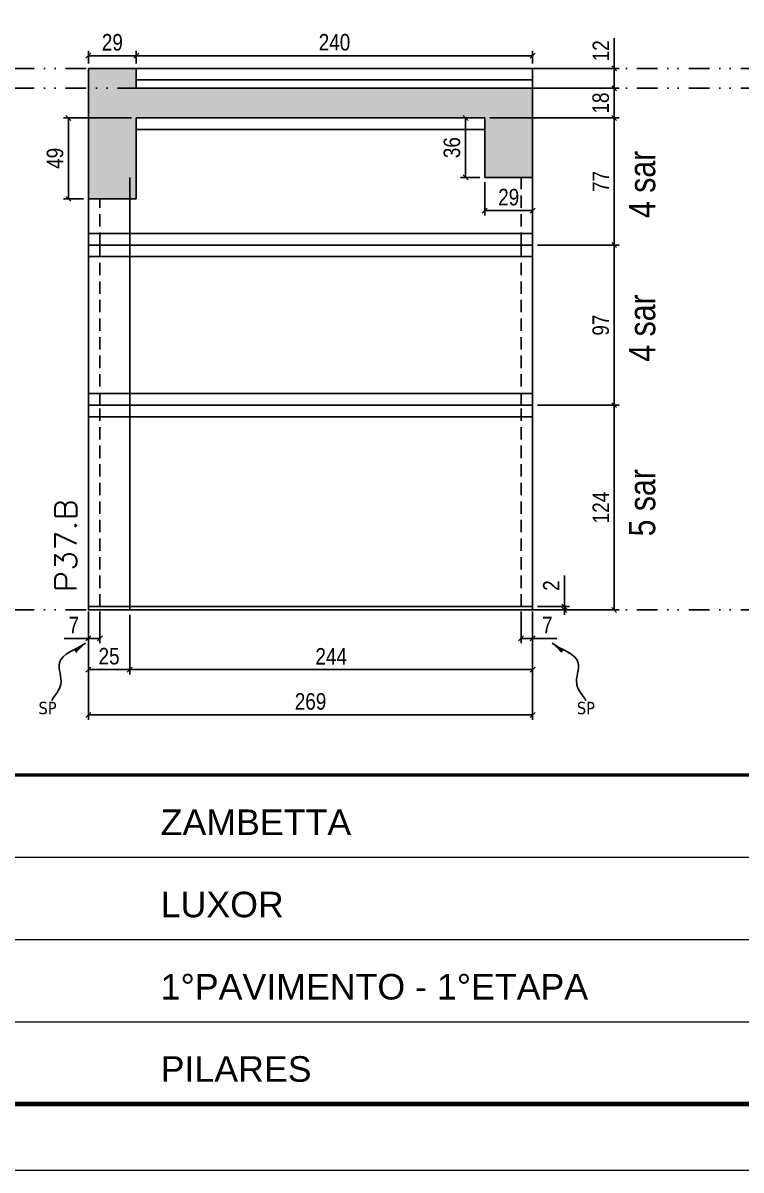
# Model space of a CAD drawing. Extents: x 14400 to 24104, y -21631 to 6985.
# Drawn here: x 18199 to 18634, y -3254 to -2559 of the extents above; entities that cross this region are included whole.
import ezdxf

# ---------------------------------------------------------------- set-up
doc = ezdxf.new("R2010")
doc.units = 0
for name, pattern in [('CONTINUO', [0]), ('DASHED', [0.75, 0.5, -0.25]), ('DIVIDE2', [0.625, 0.25, -0.125, 0, -0.125, 0, -0.125]), ('HIDDEN', [0.375, 0.25, -0.125])]:
    doc.linetypes.add(name, pattern=pattern)
for name, color, linetype in [('COTA', 241, 'Continuous'), ('NOMENCLATURA', 7, 'Continuous'), ('Nível', 160, 'Continuous'), ('Painéis', 200, 'Continuous'), ('SARR_2.2x7', 40, 'Continuous'), ('texto', 7, 'Continuous')]:
    doc.layers.add(name, color=color, linetype=linetype)
for name, color, linetype, lineweight in [('Folhas', 255, 'Continuous', 9), ('SARRAFO DE PRESSAO', 251, 'DASHED', 9), ('Texto Seção', 7, 'Continuous', 15)]:
    doc.layers.add(name, color=color, linetype=linetype, lineweight=lineweight)
doc.styles.add('ARIAL', font='arial.ttf')
doc.styles.add('ARIAL_NARROW', font='ARIALN.TTF', dxfattribs={"height": 0.2})
doc.styles.add('COTA TECNICA', font='techl___.ttf', dxfattribs={"height": 10})
doc.styles.add('COTA TECNICA-50', font='techl___.ttf', dxfattribs={"height": 10})
doc.styles.add('REGUA-120', font='ROMANS.shx', dxfattribs={"height": 15})
doc.styles.get("Standard").update_dxf_attribs({"font": 'arial.ttf'})
doc.dimstyles.new('COTA PAINEL-50', dxfattribs={"dimtxt": 10, "dimasz": 3, "dimexe": 3, "dimexo": 3, "dimgap": 3, "dimtad": 1, "dimdec": 1, "dimzin": 12, "dimdsep": 46, "dimtxsty": 'COTA TECNICA-50', "dimblk1": 'OBLIQUE', "dimblk2": 'OBLIQUE', "dimsah": 1, "dimcen": 0.9, "dimclrd": 4, "dimclre": 4, "dimclrt": 240, "dimadec": 1, "dimazin": 3, "dimtfac": 1, "dimtdec": 1, "dimtmove": 0, "dimatfit": 3, "dimfxl": 1, "dimtolj": 1, "dimtzin": 12, "dimarcsym": 0})
doc.dimstyles.new('PAINEL', dxfattribs={"dimtxt": 10, "dimasz": 3, "dimexe": 3, "dimexo": 3, "dimgap": 3, "dimtad": 1, "dimdec": 1, "dimzin": 12, "dimdsep": 46, "dimtxsty": 'COTA TECNICA', "dimblk1": 'OBLIQUE', "dimblk2": 'OBLIQUE', "dimsah": 1, "dimcen": 0.9, "dimclrd": 4, "dimclre": 4, "dimclrt": 240, "dimadec": 1, "dimazin": 3, "dimtfac": 1, "dimtdec": 1, "dimtmove": 0, "dimatfit": 3, "dimfxl": 1, "dimtolj": 1, "dimtzin": 12, "dimarcsym": 0})
doc.dimstyles.get("Standard").update_dxf_attribs({"dimtxt": 0.18, "dimasz": 0.18, "dimexe": 0.18, "dimexo": 0.0625, "dimgap": 0.09, "dimtad": 0, "dimtih": 1, "dimtoh": 1, "dimdec": 4, "dimzin": 0, "dimdsep": 46, "dimtxsty": 'Standard', "dimcen": 0.09, "dimadec": 0, "dimazin": 0, "dimtfac": 1, "dimtdec": 4, "dimtofl": 0, "dimtmove": 0, "dimatfit": 3, "dimfxl": 1, "dimtolj": 1, "dimtzin": 0, "dimarcsym": 0})

# ---------------------------------------------------------------- blocks, each defined once
blk = doc.blocks.new('9999999999')
at = {"color": 30, "linetype": 'CONTINUO'}
for p, q in [((98564.56, 34379.64), (99583.98, 34379.64)), ((98564.56, 34329.83), (99487.98, 34329.83)), ((98564.56, 34280.02), (99487.98, 34280.02))]:
    blk.add_line(p, q, dxfattribs=at)
at = {"color": 30, "linetype": 'CONTINUO', "const_width": 2}
blk.add_lwpolyline([(99583.98, 34230.21), (99583.98, 34414.45, 0.414214), (99568.98, 34429.45), (98228.98, 34429.45, 0.414214), (98213.98, 34414.45), (98213.98, 34245.21, 0.414214), (98228.98, 34230.21), (99583.98, 34230.21)], format="xyb", dxfattribs=at)
at = {"layer": 'Folhas'}
blk.add_lwpolyline([(98138.98, 34190.21), (99623.98, 34190.21), (99623.98, 35240.21), (98138.98, 35240.21)], close=True, dxfattribs=at)
at = {"layer": 'Folhas', "color": 30, "const_width": 3}
blk.add_lwpolyline([(98213.98, 34230.21), (99583.98, 34230.21), (99583.98, 35200.21), (98213.98, 35200.21)], close=True, dxfattribs=at)
at = {"color": 7, "linetype": 'Continuous', "ltscale": 5, "style": 'ARIAL'}
for s, height, p in [('ZAMBETTA', 15.483, (98837.68, 34393.13)), ('LUXOR', 15.483, (98837.68, 34343.32)), ('1°PAVIMENTO - 1°ETAPA', 15.4829, (98837.68, 34293.51)), ('PILARES', 15.483, (98837.68, 34243.7))]:
    blk.add_text(s, height=height, dxfattribs=at).set_placement(p)
blk = doc.blocks.new('_Oblique')
at = {"color": 0, "linetype": 'ByBlock', "lineweight": -2}
blk.add_line((-0.5, -0.5), (0.5, 0.5), dxfattribs=at)
blk = doc.blocks.new('*D1866')
at = {"layer": 'COTA', "color": 4, "lineweight": -2, "transparency": 16777216}
for p, q in [((18238.41, -2915.59), (18238.41, -2981.21)), ((18507.41, -2915.59), (18507.41, -2981.21)), ((18507.41, -2978.21), (18238.41, -2978.21))]:
    blk.add_line(p, q, dxfattribs=at)
at = {"layer": 'Defpoints', "color": 0, "transparency": 16777216}
for p in [(18238.41, -2912.59), (18507.41, -2912.59), (18238.41, -2978.21)]:
    blk.add_point(p, dxfattribs=at)
at = {"layer": 'COTA', "color": 4, "lineweight": -2, "transparency": 16777216, "xscale": 3, "yscale": 3, "zscale": 3, "rotation": 180}
blk.add_blockref('_Oblique', (18238.41, -2978.21), dxfattribs=at)
at = {"layer": 'COTA', "color": 4, "lineweight": -2, "transparency": 16777216, "xscale": 3, "yscale": 3, "zscale": 3}
blk.add_blockref('_Oblique', (18507.41, -2978.21), dxfattribs=at)
at = {"layer": 'COTA', "color": 240, "transparency": 16777216, "insert": (18372.91, -2970.08), "char_height": 10, "attachment_point": 5, "style": 'COTA TECNICA'}
blk.add_mtext('\\A1;269', dxfattribs=at)
blk = doc.blocks.new('*D1867')
at = {"layer": 'COTA', "color": 4, "lineweight": -2, "transparency": 16777216}
for p, q in [((18500.41, -2915.59), (18500.41, -2934.83)), ((18507.41, -2917.59), (18507.41, -2934.83)), ((18500.41, -2931.83), (18507.41, -2931.83)), ((18507.41, -2931.83), (18522.15, -2931.83))]:
    blk.add_line(p, q, dxfattribs=at)
at = {"layer": 'Defpoints', "color": 0, "transparency": 16777216}
for p in [(18500.41, -2912.59), (18507.41, -2914.59), (18507.41, -2931.83)]:
    blk.add_point(p, dxfattribs=at)
at = {"layer": 'COTA', "color": 4, "lineweight": -2, "transparency": 16777216, "xscale": 3, "yscale": 3, "zscale": 3, "rotation": 180}
blk.add_blockref('_Oblique', (18500.41, -2931.83), dxfattribs=at)
at = {"layer": 'COTA', "color": 4, "lineweight": -2, "transparency": 16777216, "xscale": 3, "yscale": 3, "zscale": 3}
blk.add_blockref('_Oblique', (18507.41, -2931.83), dxfattribs=at)
at = {"layer": 'COTA', "color": 240, "transparency": 16777216, "insert": (18516.28, -2923.76), "char_height": 10, "attachment_point": 5, "style": 'COTA TECNICA-50'}
blk.add_mtext('\\A1;7', dxfattribs=at)
blk = doc.blocks.new('*D1868')
at = {"layer": 'COTA', "color": 4, "lineweight": -2, "transparency": 16777216}
for p, q in [((18238.41, -2917.59), (18238.41, -2934.83)), ((18245.41, -2915.59), (18245.41, -2934.83)), ((18238.41, -2931.83), (18223.68, -2931.83)), ((18245.41, -2931.83), (18238.41, -2931.83))]:
    blk.add_line(p, q, dxfattribs=at)
at = {"layer": 'Defpoints', "color": 0, "transparency": 16777216}
for p in [(18238.41, -2914.59), (18245.41, -2912.59), (18238.41, -2931.83)]:
    blk.add_point(p, dxfattribs=at)
at = {"layer": 'COTA', "color": 4, "lineweight": -2, "transparency": 16777216, "xscale": 3, "yscale": 3, "zscale": 3, "rotation": 180}
blk.add_blockref('_Oblique', (18238.41, -2931.83), dxfattribs=at)
at = {"layer": 'COTA', "color": 4, "lineweight": -2, "transparency": 16777216, "xscale": 3, "yscale": 3, "zscale": 3}
blk.add_blockref('_Oblique', (18245.41, -2931.83), dxfattribs=at)
at = {"layer": 'COTA', "color": 240, "transparency": 16777216, "insert": (18229.55, -2923.76), "char_height": 10, "attachment_point": 5, "style": 'COTA TECNICA-50'}
blk.add_mtext('\\A1;7', dxfattribs=at)
blk = doc.blocks.new('*D1869')
at = {"layer": 'COTA', "color": 4, "lineweight": -2, "transparency": 16777216}
for p, q in [((18526.67, -2912.59), (18526.67, -2893.79)), ((18510.41, -2912.59), (18529.67, -2912.59)), ((18510.41, -2914.59), (18529.67, -2914.59)), ((18526.67, -2914.59), (18526.67, -2912.59)), ((18526.67, -2914.59), (18526.67, -2917.59))]:
    blk.add_line(p, q, dxfattribs=at)
at = {"layer": 'Defpoints', "color": 0, "transparency": 16777216}
for p in [(18507.41, -2912.59), (18507.41, -2914.59), (18526.67, -2914.59)]:
    blk.add_point(p, dxfattribs=at)
at = {"layer": 'COTA', "color": 4, "lineweight": -2, "transparency": 16777216, "xscale": 3, "yscale": 3, "zscale": 3}
for p, rotation in [((18526.67, -2912.59), 270), ((18526.67, -2914.59), 90)]:
    blk.add_blockref('_Oblique', p, dxfattribs=dict(at, rotation=rotation))
at = {"layer": 'COTA', "color": 240, "transparency": 16777216, "insert": (18518.67, -2899.84), "char_height": 10, "attachment_point": 5, "rotation": 90, "style": 'COTA TECNICA-50'}
blk.add_mtext('\\A1;2', dxfattribs=at)
blk = doc.blocks.new('*D1870')
at = {"layer": 'COTA', "color": 4, "linetype": 'ByBlock', "lineweight": -2, "transparency": 16777216}
for p, q in [((18510.41, -2790.59), (18559.78, -2790.59)), ((18556.78, -2914.59), (18556.78, -2790.59)), ((18510.41, -2914.59), (18559.78, -2914.59))]:
    blk.add_line(p, q, dxfattribs=at)
at = {"layer": 'Defpoints', "color": 0, "linetype": 'ByBlock', "transparency": 16777216}
for p in [(18507.41, -2790.59), (18556.78, -2790.59), (18507.41, -2914.59)]:
    blk.add_point(p, dxfattribs=at)
at = {"layer": 'COTA', "color": 4, "linetype": 'ByBlock', "lineweight": -2, "transparency": 16777216, "xscale": 3, "yscale": 3, "zscale": 3}
for p, rotation in [((18556.78, -2790.59), 90), ((18556.78, -2914.59), 270)]:
    blk.add_blockref('_Oblique', p, dxfattribs=dict(at, rotation=rotation))
at = {"layer": 'COTA', "color": 240, "linetype": 'ByBlock', "transparency": 16777216, "insert": (18548.71, -2852.59), "char_height": 10, "attachment_point": 5, "rotation": 90, "style": 'COTA TECNICA'}
blk.add_mtext('\\A1;124', dxfattribs=at)
blk = doc.blocks.new('*D1871')
at = {"layer": 'COTA', "color": 4, "lineweight": -2, "transparency": 16777216}
for p, q in [((18263.41, -2917.59), (18263.41, -2953.77)), ((18507.41, -2917.59), (18507.41, -2953.77)), ((18263.41, -2950.77), (18507.41, -2950.77))]:
    blk.add_line(p, q, dxfattribs=at)
at = {"layer": 'Defpoints', "color": 0, "transparency": 16777216}
for p in [(18263.41, -2914.59), (18507.41, -2914.59), (18507.41, -2950.77)]:
    blk.add_point(p, dxfattribs=at)
at = {"layer": 'COTA', "color": 4, "lineweight": -2, "transparency": 16777216, "xscale": 3, "yscale": 3, "zscale": 3, "rotation": 180}
blk.add_blockref('_Oblique', (18263.41, -2950.77), dxfattribs=at)
at = {"layer": 'COTA', "color": 4, "lineweight": -2, "transparency": 16777216, "xscale": 3, "yscale": 3, "zscale": 3}
blk.add_blockref('_Oblique', (18507.41, -2950.77), dxfattribs=at)
at = {"layer": 'COTA', "color": 240, "transparency": 16777216, "insert": (18385.41, -2942.7), "char_height": 10, "attachment_point": 5, "style": 'COTA TECNICA'}
blk.add_mtext('\\A1;244', dxfattribs=at)
blk = doc.blocks.new('*D1872')
at = {"layer": 'COTA', "color": 4, "lineweight": -2, "transparency": 16777216}
for p, q in [((18238.41, -2917.59), (18238.41, -2953.77)), ((18263.41, -2917.59), (18263.41, -2953.77)), ((18238.41, -2950.77), (18263.41, -2950.77))]:
    blk.add_line(p, q, dxfattribs=at)
at = {"layer": 'Defpoints', "color": 0, "transparency": 16777216}
for p in [(18238.41, -2914.59), (18263.41, -2914.59), (18263.41, -2950.77)]:
    blk.add_point(p, dxfattribs=at)
at = {"layer": 'COTA', "color": 4, "lineweight": -2, "transparency": 16777216, "xscale": 3, "yscale": 3, "zscale": 3, "rotation": 180}
blk.add_blockref('_Oblique', (18238.41, -2950.77), dxfattribs=at)
at = {"layer": 'COTA', "color": 4, "lineweight": -2, "transparency": 16777216, "xscale": 3, "yscale": 3, "zscale": 3}
blk.add_blockref('_Oblique', (18263.41, -2950.77), dxfattribs=at)
at = {"layer": 'COTA', "color": 240, "transparency": 16777216, "insert": (18250.91, -2942.66), "char_height": 10, "attachment_point": 5, "style": 'COTA TECNICA'}
blk.add_mtext('\\A1;25', dxfattribs=at)
blk = doc.blocks.new('*D1858')
at = {"layer": 'COTA', "color": 4, "lineweight": -2, "transparency": 16777216}
for p, q in [((18510.41, -2693.59), (18559.78, -2693.59)), ((18556.78, -2790.59), (18556.78, -2693.59)), ((18510.41, -2790.59), (18559.78, -2790.59))]:
    blk.add_line(p, q, dxfattribs=at)
at = {"layer": 'Defpoints', "color": 0, "transparency": 16777216}
for p in [(18507.41, -2693.59), (18556.78, -2693.59), (18507.41, -2790.59)]:
    blk.add_point(p, dxfattribs=at)
at = {"layer": 'COTA', "color": 4, "lineweight": -2, "transparency": 16777216, "xscale": 3, "yscale": 3, "zscale": 3}
for p, rotation in [((18556.78, -2693.59), 90), ((18556.78, -2790.59), 270)]:
    blk.add_blockref('_Oblique', p, dxfattribs=dict(at, rotation=rotation))
at = {"layer": 'COTA', "color": 240, "transparency": 16777216, "insert": (18548.68, -2742.09), "char_height": 10, "attachment_point": 5, "rotation": 90, "style": 'COTA TECNICA'}
blk.add_mtext('\\A1;97', dxfattribs=at)
blk = doc.blocks.new('*D1878')
at = {"layer": 'COTA', "color": 4, "lineweight": -2, "transparency": 16777216}
for p, q in [((18267.41, -2583.59), (18267.41, -2575.91)), ((18507.41, -2583.59), (18507.41, -2575.91)), ((18507.41, -2578.91), (18267.41, -2578.91))]:
    blk.add_line(p, q, dxfattribs=at)
at = {"layer": 'Defpoints', "color": 0, "transparency": 16777216}
for p in [(18267.41, -2578.91), (18267.41, -2586.59), (18507.41, -2586.59)]:
    blk.add_point(p, dxfattribs=at)
at = {"layer": 'COTA', "color": 4, "lineweight": -2, "transparency": 16777216, "xscale": 3, "yscale": 3, "zscale": 3, "rotation": 180}
blk.add_blockref('_Oblique', (18267.41, -2578.91), dxfattribs=at)
at = {"layer": 'COTA', "color": 4, "lineweight": -2, "transparency": 16777216, "xscale": 3, "yscale": 3, "zscale": 3}
blk.add_blockref('_Oblique', (18507.41, -2578.91), dxfattribs=at)
at = {"layer": 'COTA', "color": 240, "transparency": 16777216, "insert": (18387.41, -2570.81), "char_height": 10, "attachment_point": 5, "style": 'COTA TECNICA'}
blk.add_mtext('\\A1;240', dxfattribs=at)
blk = doc.blocks.new('*D1879')
at = {"layer": 'COTA', "color": 4, "lineweight": -2, "transparency": 16777216}
for p, q in [((18238.41, -2583.59), (18238.41, -2575.91)), ((18267.41, -2583.59), (18267.41, -2575.91)), ((18267.41, -2578.91), (18238.41, -2578.91))]:
    blk.add_line(p, q, dxfattribs=at)
at = {"layer": 'Defpoints', "color": 0, "transparency": 16777216}
for p in [(18238.41, -2578.91), (18238.41, -2586.59), (18267.41, -2586.59)]:
    blk.add_point(p, dxfattribs=at)
at = {"layer": 'COTA', "color": 4, "lineweight": -2, "transparency": 16777216, "xscale": 3, "yscale": 3, "zscale": 3, "rotation": 180}
blk.add_blockref('_Oblique', (18238.41, -2578.91), dxfattribs=at)
at = {"layer": 'COTA', "color": 4, "lineweight": -2, "transparency": 16777216, "xscale": 3, "yscale": 3, "zscale": 3}
blk.add_blockref('_Oblique', (18267.41, -2578.91), dxfattribs=at)
at = {"layer": 'COTA', "color": 240, "transparency": 16777216, "insert": (18252.91, -2570.83), "char_height": 10, "attachment_point": 5, "style": 'COTA TECNICA'}
blk.add_mtext('\\A1;29', dxfattribs=at)
blk = doc.blocks.new('*D1881')
at = {"layer": 'COTA', "color": 4, "lineweight": -2, "transparency": 16777216}
for p, q in [((18478.41, -2655.59), (18478.41, -2675.71)), ((18507.41, -2655.59), (18507.41, -2675.71)), ((18478.41, -2672.71), (18507.41, -2672.71))]:
    blk.add_line(p, q, dxfattribs=at)
at = {"layer": 'Defpoints', "color": 0, "transparency": 16777216}
for p in [(18478.41, -2652.59), (18507.41, -2652.59), (18507.41, -2672.71)]:
    blk.add_point(p, dxfattribs=at)
at = {"layer": 'COTA', "color": 4, "lineweight": -2, "transparency": 16777216, "xscale": 3, "yscale": 3, "zscale": 3, "rotation": 180}
blk.add_blockref('_Oblique', (18478.41, -2672.71), dxfattribs=at)
at = {"layer": 'COTA', "color": 4, "lineweight": -2, "transparency": 16777216, "xscale": 3, "yscale": 3, "zscale": 3}
blk.add_blockref('_Oblique', (18507.41, -2672.71), dxfattribs=at)
at = {"layer": 'COTA', "color": 240, "transparency": 16777216, "insert": (18492.91, -2664.62), "char_height": 10, "attachment_point": 5, "style": 'COTA TECNICA'}
blk.add_mtext('\\A1;29', dxfattribs=at)
blk = doc.blocks.new('*D1890')
at = {"layer": 'COTA', "color": 4, "lineweight": -2, "transparency": 16777216}
for p, q in [((18475.41, -2616.59), (18463.77, -2616.59)), ((18466.77, -2652.59), (18466.77, -2616.59)), ((18475.41, -2652.59), (18463.77, -2652.59))]:
    blk.add_line(p, q, dxfattribs=at)
at = {"layer": 'Defpoints', "color": 0, "transparency": 16777216}
for p in [(18466.77, -2616.59), (18478.41, -2616.59), (18478.41, -2652.59)]:
    blk.add_point(p, dxfattribs=at)
at = {"layer": 'COTA', "color": 4, "lineweight": -2, "transparency": 16777216, "xscale": 3, "yscale": 3, "zscale": 3}
for p, rotation in [((18466.77, -2616.59), 90), ((18466.77, -2652.59), 270)]:
    blk.add_blockref('_Oblique', p, dxfattribs=dict(at, rotation=rotation))
at = {"layer": 'COTA', "color": 240, "transparency": 16777216, "insert": (18458.55, -2634.59), "char_height": 10, "attachment_point": 5, "rotation": 90, "style": 'COTA TECNICA'}
blk.add_mtext('\\A1;36', dxfattribs=at)
blk = doc.blocks.new('*D1891')
at = {"layer": 'COTA', "color": 4, "lineweight": -2, "transparency": 16777216}
for p, q in [((18264.41, -2616.59), (18223.32, -2616.59)), ((18226.32, -2665.59), (18226.32, -2616.59)), ((18235.41, -2665.59), (18223.32, -2665.59))]:
    blk.add_line(p, q, dxfattribs=at)
at = {"layer": 'Defpoints', "color": 0, "transparency": 16777216}
for p in [(18226.32, -2616.59), (18267.41, -2616.59), (18238.41, -2665.59)]:
    blk.add_point(p, dxfattribs=at)
at = {"layer": 'COTA', "color": 4, "lineweight": -2, "transparency": 16777216, "xscale": 3, "yscale": 3, "zscale": 3}
for p, rotation in [((18226.32, -2616.59), 90), ((18226.32, -2665.59), 270)]:
    blk.add_blockref('_Oblique', p, dxfattribs=dict(at, rotation=rotation))
at = {"layer": 'COTA', "color": 240, "transparency": 16777216, "insert": (18218.22, -2641.09), "char_height": 10, "attachment_point": 5, "rotation": 90, "style": 'COTA TECNICA'}
blk.add_mtext('\\A1;49', dxfattribs=at)
blk = doc.blocks.new('*D1892')
at = {"layer": 'COTA', "color": 4, "lineweight": -2, "transparency": 16777216}
for p, q in [((18481.41, -2616.59), (18559.78, -2616.59)), ((18556.78, -2693.59), (18556.78, -2616.59)), ((18510.41, -2693.59), (18559.78, -2693.59))]:
    blk.add_line(p, q, dxfattribs=at)
at = {"layer": 'Defpoints', "color": 0, "transparency": 16777216}
for p in [(18478.41, -2616.59), (18556.78, -2616.59), (18507.41, -2693.59)]:
    blk.add_point(p, dxfattribs=at)
at = {"layer": 'COTA', "color": 4, "lineweight": -2, "transparency": 16777216, "xscale": 3, "yscale": 3, "zscale": 3}
for p, rotation in [((18556.78, -2616.59), 90), ((18556.78, -2693.59), 270)]:
    blk.add_blockref('_Oblique', p, dxfattribs=dict(at, rotation=rotation))
at = {"layer": 'COTA', "color": 240, "transparency": 16777216, "insert": (18548.71, -2655.09), "char_height": 10, "attachment_point": 5, "rotation": 90, "style": 'COTA TECNICA'}
blk.add_mtext('\\A1;77', dxfattribs=at)
blk = doc.blocks.new('*D1893')
at = {"layer": 'COTA', "color": 4, "lineweight": -2, "transparency": 16777216}
for p, q in [((18510.41, -2598.59), (18559.78, -2598.59)), ((18556.78, -2616.59), (18556.78, -2598.59)), ((18481.41, -2616.59), (18559.78, -2616.59))]:
    blk.add_line(p, q, dxfattribs=at)
at = {"layer": 'Defpoints', "color": 0, "transparency": 16777216}
for p in [(18507.41, -2598.59), (18556.78, -2598.59), (18478.41, -2616.59)]:
    blk.add_point(p, dxfattribs=at)
at = {"layer": 'COTA', "color": 4, "lineweight": -2, "transparency": 16777216, "xscale": 3, "yscale": 3, "zscale": 3}
for p, rotation in [((18556.78, -2598.59), 90), ((18556.78, -2616.59), 270)]:
    blk.add_blockref('_Oblique', p, dxfattribs=dict(at, rotation=rotation))
at = {"layer": 'COTA', "color": 240, "transparency": 16777216, "insert": (18548.69, -2607.59), "char_height": 10, "attachment_point": 5, "rotation": 90, "style": 'COTA TECNICA'}
blk.add_mtext('\\A1;18', dxfattribs=at)
blk = doc.blocks.new('*D1894')
at = {"layer": 'COTA', "color": 4, "lineweight": -2, "transparency": 16777216}
for p, q in [((18556.78, -2586.59), (18556.78, -2568.28)), ((18510.41, -2586.59), (18559.78, -2586.59)), ((18556.78, -2598.59), (18556.78, -2586.59)), ((18510.41, -2598.59), (18559.78, -2598.59))]:
    blk.add_line(p, q, dxfattribs=at)
at = {"layer": 'Defpoints', "color": 0, "transparency": 16777216}
for p in [(18507.41, -2586.59), (18556.78, -2586.59), (18507.41, -2598.59)]:
    blk.add_point(p, dxfattribs=at)
at = {"layer": 'COTA', "color": 4, "lineweight": -2, "transparency": 16777216, "xscale": 3, "yscale": 3, "zscale": 3}
for p, rotation in [((18556.78, -2586.59), 90), ((18556.78, -2598.59), 270)]:
    blk.add_blockref('_Oblique', p, dxfattribs=dict(at, rotation=rotation))
at = {"layer": 'COTA', "color": 240, "transparency": 16777216, "insert": (18548.72, -2575.93), "char_height": 10, "attachment_point": 5, "rotation": 90, "style": 'COTA TECNICA'}
blk.add_mtext('\\A1;12', dxfattribs=at)

msp = doc.modelspace()

# ---------------------------------------------------------------- hatches: boundary and pattern name
at = {"layer": 'COTA'}
h = msp.add_hatch(dxfattribs=at)
h.set_pattern_fill('AR-CONC', color=256, scale=0.03)
h.set_pattern_definition([(50, (3192.217, -6891.4506), (5.4655401, -0.4781726), [0.5715, -6.2865]), (355, (3192.217, -6891.4506), (-1.0573026, 5.7317054), [0.4572, -5.0292175]), (100.451445, (3192.6726, -6891.4905), (4.4082374, 5.2535326), [0.4857003, -5.3427073]), (46.1842, (3192.217, -6889.9266), (8.1323712, -1.2612698), [0.85725, -9.42975]), (96.63556, (3192.895, -6890.032), (7.122124, 7.4227837), [0.7285507, -8.0140682]), (351.18415, (3192.217, -6889.927), (7.122124, 7.4227837), [0.685799, -7.543792]), (21, (3192.979, -6890.3076), (4.5484317, -3.067956), [0.5715, -6.2865]), (326, (3192.979, -6890.3076), (1.8540609, 5.525639), [0.4572, -5.0292]), (71.451445, (3193.358, -6890.5633), (6.4024926, 2.457683), [0.4857003, -5.3426981]), (37.5, (3192.2172, -6891.4506), (0.0926581, 2.53665117), [0, -4.96824, 0, -5.1054, 0, -5.04825]), (7.5, (3192.2172, -6891.4506), (2.00458988, 3.00541724), [0, -2.91084, 0, -4.85394, 0, -1.92405]), (327.5, (3190.518, -6891.4506), (4.06771786, -0.17186232), [0, -1.905, 0, -5.9436, 0, -7.8867]), (317.5, (3189.756, -6891.4506), (4.44387544, 0.7627947), [0, -2.4765, 0, -3.94716, 0, -5.6007])])
h.paths.add_polyline_path([(18238.41, -2598.59), (18507.41, -2598.59), (18507.41, -2652.59), (18478.41, -2652.59), (18478.41, -2616.59), (18267.41, -2616.59), (18267.41, -2665.59), (18238.41, -2665.59)])
h.paths.add_polyline_path([(18238.41, -2586.59), (18267.41, -2586.59), (18267.41, -2598.59), (18238.41, -2598.59)])

# ---------------------------------------------------------------- linework, layer by layer
for p, q in [((18238.41, -2586.59), (18238.41, -2665.59)), ((18267.41, -2586.59), (18238.41, -2586.59)), ((18507.41, -2652.59), (18507.41, -2598.59))]:
    msp.add_line(p, q, dxfattribs=at)
at = {"layer": 'Nível', "color": 4, "linetype": 'DIVIDE2', "ltscale": 50}
for p, q in [((17658.47, -2586.59), (19028.47, -2586.59)), ((17658.47, -2598.59), (19028.47, -2598.59)), ((17658.47, -2914.59), (19028.47, -2914.59)), ((17658.47, -2914.59), (19028.47, -2914.59))]:
    msp.add_line(p, q, dxfattribs=at)
at = {"layer": 'Painéis'}
for p, q in [((18267.41, -2586.59), (18267.41, -2598.59)), ((18507.41, -2586.59), (18267.41, -2586.59)), ((18507.41, -2586.59), (18507.41, -2598.59)), ((18507.41, -2598.59), (18267.41, -2598.59)), ((18267.41, -2616.59), (18267.41, -2665.59)), ((18478.41, -2616.59), (18267.41, -2616.59)), ((18478.41, -2652.59), (18478.41, -2616.59)), ((18263.41, -2914.59), (18263.41, -2652.59)), ((18507.41, -2652.59), (18478.41, -2652.59)), ((18507.41, -2652.59), (18507.41, -2912.59)), ((18238.41, -2912.59), (18238.41, -2665.59)), ((18267.41, -2665.59), (18238.41, -2665.59)), ((18238.41, -2693.59), (18507.41, -2693.59)), ((18238.41, -2790.59), (18507.41, -2790.59))]:
    msp.add_line(p, q, dxfattribs=at)
msp.add_lwpolyline([(18507.41, -2912.59), (18238.41, -2912.59), (18238.41, -2914.59), (18507.41, -2914.59)], close=True, dxfattribs=at)
at = {"layer": 'SARR_2.2x7'}
for p, q in [((18507.41, -2593.59), (18267.41, -2593.59)), ((18478.41, -2623.59), (18267.41, -2623.59)), ((18238.41, -2686.59), (18507.41, -2686.59)), ((18238.41, -2700.59), (18507.41, -2700.59)), ((18238.41, -2783.59), (18507.41, -2783.59)), ((18238.41, -2797.59), (18507.41, -2797.59))]:
    msp.add_line(p, q, dxfattribs=at)
at = {"layer": 'SARR_2.2x7', "linetype": 'HIDDEN', "ltscale": 30}
for p, q in [((18500.41, -2693.59), (18500.41, -2652.59)), ((18245.41, -2693.59), (18245.41, -2665.59)), ((18245.41, -2790.59), (18245.41, -2693.59)), ((18500.41, -2790.59), (18500.41, -2693.59)), ((18245.41, -2912.59), (18245.41, -2790.59)), ((18500.41, -2912.59), (18500.41, -2790.59))]:
    msp.add_line(p, q, dxfattribs=at)

# ---------------------------------------------------------------- block references
at = {"layer": 'SARRAFO DE PRESSAO', "color": 6, "linetype": 'ByBlock'}
msp.add_blockref('9999999999', (-80555.51, -37444.08), dxfattribs=at)

# ---------------------------------------------------------------- texts
at = {"layer": 'NOMENCLATURA', "style": 'ARIAL_NARROW'}
for s, p in [('4 sar', (18581.66, -2677.23)), ('4 sar', (18581.66, -2764.23)), ('5 sar', (18581.66, -2870.07))]:
    msp.add_text(s, height=16, rotation=90, dxfattribs=at).set_placement(p)
at = {"layer": 'texto', "color": 0, "char_height": 7.5, "attachment_point": 5}
for insert in [(18213.64, -2974.08), (18539.66, -2974.08)]:
    msp.add_mtext('{\\fTahoma|b0|i0|c0|p34;\\C4;SP}', dxfattribs=dict(at, insert=insert))
at = {"layer": 'Texto Seção', "style": 'REGUA-120', "width": 1.1}
msp.add_text('P37.B', height=13, rotation=90, dxfattribs=at).set_placement((18231.17, -2903.83))

# ---------------------------------------------------------------- dimensions: what is measured, and where the dimension line sits
at = {"layer": 'COTA'}
for base, p1, p2, angle, dimstyle, picture, middle in [((18238.41, -2578.91), (18267.41, -2586.59), (18238.41, -2586.59), 180, 'PAINEL', '*D1879', (18252.91, -2570.83)), ((18267.41, -2578.91), (18507.41, -2586.59), (18267.41, -2586.59), 180, 'PAINEL', '*D1878', (18387.41, -2570.81)), ((18556.78, -2586.59), (18507.41, -2598.59), (18507.41, -2586.59), 90, 'PAINEL', '*D1894', (18548.72, -2575.93)), ((18556.78, -2598.59), (18478.41, -2616.59), (18507.41, -2598.59), 90, 'PAINEL', '*D1893', (18548.69, -2607.59)), ((18226.32, -2616.59), (18238.41, -2665.59), (18267.41, -2616.59), 90, 'PAINEL', '*D1891', (18218.22, -2641.09)), ((18466.77, -2616.59), (18478.41, -2652.59), (18478.41, -2616.59), 90, 'PAINEL', '*D1890', (18458.55, -2634.59)), ((18556.78, -2616.59), (18507.41, -2693.59), (18478.41, -2616.59), 90, 'PAINEL', '*D1892', (18548.71, -2655.09)), ((18507.41, -2672.71), (18478.41, -2652.59), (18507.41, -2652.59), 180, 'PAINEL', '*D1881', (18492.91, -2664.62)), ((18556.78, -2693.59), (18507.41, -2790.59), (18507.41, -2693.59), 90, 'PAINEL', '*D1858', (18548.68, -2742.09)), ((18238.41, -2931.83), (18245.41, -2912.59), (18238.41, -2914.59), 180, 'COTA PAINEL-50', '*D1868', (18229.55, -2923.76))]:
    dim = msp.add_linear_dim(base=base, p1=p1, p2=p2, angle=angle, dimstyle=dimstyle, dxfattribs=at)
    dim.commit()
    dim.dimension.update_dxf_attribs({"geometry": picture, "text_midpoint": middle})
at = {"layer": 'COTA', "linetype": 'ByBlock'}
dim = msp.add_aligned_dim(p1=(18507.41, -2914.59), p2=(18507.41, -2790.59), distance=-49.37, dimstyle='PAINEL', dxfattribs=at)
dim.commit()
dim.dimension.update_dxf_attribs({"geometry": '*D1870', "text_midpoint": (18548.71, -2852.59)})
at = {"layer": 'COTA'}
dim = msp.add_linear_dim(base=(18526.67, -2914.59), p1=(18507.41, -2912.59), p2=(18507.41, -2914.59), angle=90, dimstyle='COTA PAINEL-50', dxfattribs=at)
dim.commit()
dim.dimension.update_dxf_attribs({"geometry": '*D1869', "text_midpoint": (18526.67, -2899.84), "dimtype": 160})
dim = msp.add_linear_dim(base=(18238.41, -2978.21), p1=(18507.41, -2912.59), p2=(18238.41, -2912.59), angle=180, dimstyle='PAINEL', override={"dimarcsym": 2}, dxfattribs=at)
dim.commit()
dim.dimension.update_dxf_attribs({"geometry": '*D1866', "text_midpoint": (18372.91, -2970.08)})
dim = msp.add_linear_dim(base=(18263.41, -2950.77), p1=(18238.41, -2914.59), p2=(18263.41, -2914.59), dimstyle='PAINEL', dxfattribs=at)
dim.commit()
dim.dimension.update_dxf_attribs({"geometry": '*D1872', "text_midpoint": (18250.91, -2950.77), "dimtype": 160})
dim = msp.add_linear_dim(base=(18507.41, -2950.77), p1=(18263.41, -2914.59), p2=(18507.41, -2914.59), dimstyle='PAINEL', override={"dimtmove": 1}, dxfattribs=at)
dim.commit()
dim.dimension.update_dxf_attribs({"geometry": '*D1871', "text_midpoint": (18385.41, -2942.7)})
dim = msp.add_linear_dim(base=(18507.41, -2931.83), p1=(18500.41, -2912.59), p2=(18507.41, -2914.59), dimstyle='COTA PAINEL-50', dxfattribs=at)
dim.commit()
dim.dimension.update_dxf_attribs({"geometry": '*D1867', "text_midpoint": (18516.28, -2923.76)})

# ---------------------------------------------------------------- leaders
at = {"layer": 'COTA', "path_type": 1}
for points in [[(18236.59, -2934.77), (18220.8, -2946.61), (18221.73, -2959.61), (18216.17, -2969.39)], [(18519.24, -2934.77), (18535.03, -2946.61), (18534.1, -2959.61), (18539.66, -2969.39)]]:
    msp.add_leader(points, dimstyle='Standard', override={"dimasz": 8}, dxfattribs=at)

doc.saveas('drawing.dxf')
